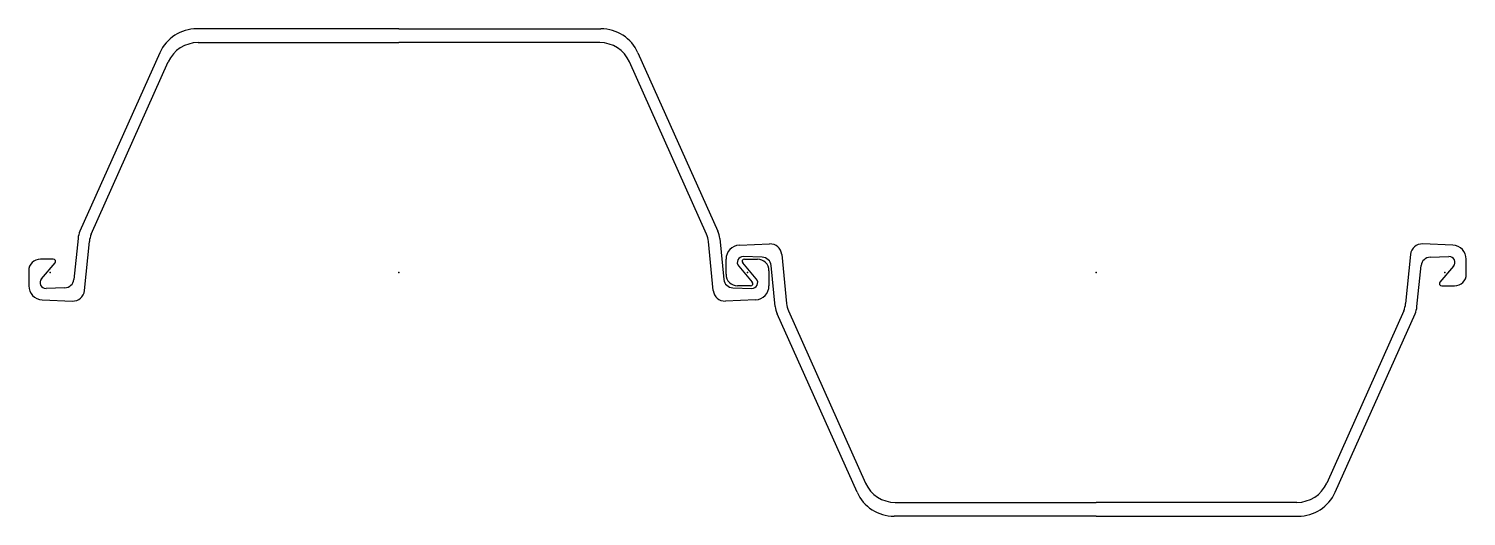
# Model space of a CAD drawing. Extents: x -18 to 1218, y -210 to 210.
import ezdxf

# ---------------------------------------------------------------- set-up
doc = ezdxf.new("R2010")
doc.units = 0
doc.header["$MEASUREMENT"] = 0
doc.layers.get('0').update_dxf_attribs({"color": 5, "linetype": 'CONTINUOUS'})

msp = doc.modelspace()

# ---------------------------------------------------------------- linework, layer by layer
at = {"linetype": 'Continuous'}
for p, q in [((300, 210), (126.19344, 210)), ((127.1635, 198), (300, 198)), ((300, 210), (473.80655, 210)), ((472.83652, 198), (300, 198)), ((94.23989, 189.28183), (25.52957, 35.55235)), ((505.7601, 189.28183), (574.47046, 35.55235)), ((35.31661, 32.94921), (101.59563, 181.41423)), ((564.68341, 32.94921), (498.40436, 181.41423)), ((23.88808, 29.38224), (20.34964, -5.98664)), ((29.43974, -15.60256), (33.67863, 26.78627)), ((570.56024, -15.60256), (566.32135, 26.78627)), ((576.11194, 29.38224), (579.65033, -5.98664)), ((592.98981, 23.48893), (619.06421, 24.59848)), ((612.62476, 13.1868), (596.35089, 13.66586)), ((629.43976, 15.60256), (633.67865, -26.78627)), ((1170.5603, 15.60256), (1166.32141, -26.78627)), ((1207.01013, 23.48893), (1180.93579, 24.59848)), ((1187.37524, 13.1868), (1203.64905, 13.66586)), ((-18.5, 1.5), (-18.5, -11.49978)), ((2.63305, 11.5), (-8.5, 11.5)), ((-7.582, -5.40186), (4.14736, 8.19353)), ((581.5, -1.5), (581.5, 11.49978)), ((592.41803, 5.40186), (604.14734, -8.19353)), ((607.58197, -5.40186), (595.85266, 8.19353)), ((597.36694, 11.5), (608.5, 11.5)), ((618.5, 1.5), (618.5, -11.49978)), ((623.88806, -29.38224), (620.34967, 5.98664)), ((1176.11194, -29.38224), (1179.65039, 5.98664)), ((1207.58203, 5.40186), (1195.85266, -8.19353)), ((1218.5, -1.5), (1218.5, 11.49978)), ((602.63306, -11.5), (591.5, -11.5)), ((1197.36694, -11.5), (1208.5, -11.5)), ((-7.01018, -23.48893), (19.06423, -24.59848)), ((12.62478, -13.1868), (-3.64909, -13.66586)), ((607.01019, -23.48893), (580.93579, -24.59848)), ((587.37524, -13.1868), (603.64911, -13.66586)), ((694.23987, -189.28183), (625.52954, -35.55235)), ((635.31659, -32.94921), (701.59564, -181.41423)), ((1164.68335, -32.94921), (1098.40442, -181.41423)), ((1105.76013, -189.28183), (1174.47046, -35.55235)), ((900, -210), (726.19342, -210)), ((727.16351, -198), (900, -198)), ((1072.83655, -198), (900, -198)), ((900, -210), (1073.80652, -210))]:
    msp.add_line(p, q, dxfattribs=at)
for centre, radius, start, end in [((126.19344, 175), 35, 90, 155.91746), ((127.1635, 170), 28, 90, 155.94264), ((472.83652, 170), 28, 24.05738, 90), ((473.80655, 175), 35, 24.08254, 90), ((43.78874, 27.3913), 20, 155.91746, 174.28692), ((53.57937, 24.7962), 20, 155.94265, 174.28941), ((546.42065, 24.7962), 20, 5.71061, 24.05735), ((556.21124, 27.3913), 20, 5.71307, 24.08249), ((593.5, 11.49978), 12, 92.43673, 180), ((596.2038, 8.66803), 5, 88.31418, 220.78595), ((612.3894, 5.19027), 8, 5.71308, 88.31418), ((619.48938, 14.60752), 10, 5.71059, 92.43678), ((1180.51062, 14.60752), 10, 87.56322, 174.28938), ((1187.6106, 5.19027), 8, 91.68582, 174.28688), ((1203.79626, 8.66803), 5, 319.21405, 91.68722), ((1206.5, 11.49978), 12, 0, 87.56357), ((-8.5, 1.5), 10, 90, 180), ((2.63305, 9.5), 2, 319.21419, 90), ((597.36694, 9.5), 2, 90, 220.7864), ((608.5, 1.5), 10, 0, 90), ((-6.5, -11.49978), 12, 180, 267.56335), ((-3.79621, -8.66803), 5, 139.21418, 271.68614), ((12.38938, -5.19027), 8, 271.68615, 354.28692), ((587.6106, -5.19027), 8, 185.71308, 268.31418), ((591.5, -1.5), 10, 180, 270), ((602.63306, -9.5), 2, 270, 40.7864), ((603.7962, -8.66803), 5, 268.31418, 40.78595), ((606.5, -11.49978), 12, 272.43673, 0), ((1197.36694, -9.5), 2, 139.2136, 270), ((1208.5, -1.5), 10, 270, 0), ((19.48937, -14.60752), 10, 267.56336, 354.28941), ((580.51062, -14.60752), 10, 185.71059, 272.43678), ((643.78876, -27.3913), 20, 185.71307, 204.08249), ((653.57935, -24.7962), 20, 185.71061, 204.05735), ((1146.42065, -24.7962), 20, 335.94258, 354.28941), ((1156.2113, -27.3913), 20, 335.91744, 354.28691), ((727.16351, -170), 28, 204.05735, 270), ((1072.83655, -170), 28, 270, 335.94265), ((726.19342, -175), 35, 204.08254, 270), ((1073.80652, -175), 35, 270, 335.9175)]:
    msp.add_arc(centre, radius, start, end, dxfattribs=at)
for p in [(0, 0), (300, 0), (600, 0), (900, 0), (1200, 0)]:
    msp.add_point(p, dxfattribs=at)

doc.saveas('drawing.dxf')
